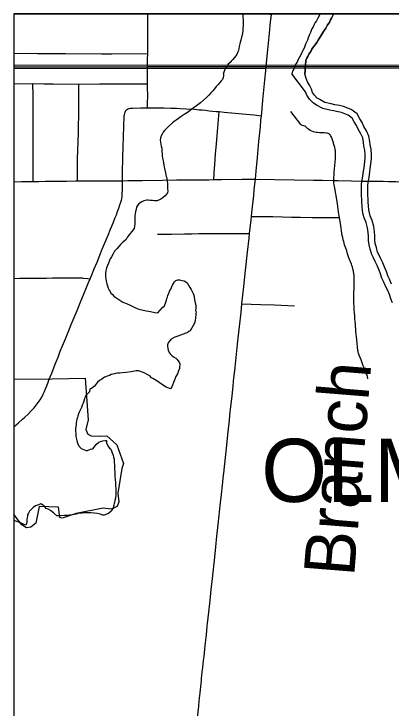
# Model space of a CAD drawing. Extents: x 0 to 34, y 0 to 23.3.
# Drawn here: x 2.1 to 2.665, y 19.859 to 20.9 of the extents above; entities that cross this region are included whole.
import ezdxf

# ---------------------------------------------------------------- set-up
doc = ezdxf.new("R2010")
doc.units = 0
for name, color, linetype in [('GM_X_City_Street', 7, 'Continuous'), ('GM_X_Corporation', 7, 'Continuous'), ('GM_X_Corporation_Text', 7, 'Continuous'), ('GM_X_County_Road', 7, 'Continuous'), ('GM_X_Major_River', 7, 'Continuous'), ('GM_X_Major_River_Text', 7, 'Continuous'), ('GM_X_Minor_River', 7, 'Continuous'), ('GM_X_Rail_Line', 7, 'Continuous'), ('GM_X_State_Route', 7, 'Continuous'), ('SH_Data', 7, 'Continuous')]:
    doc.layers.add(name, color=color, linetype=linetype)

msp = doc.modelspace()

# ---------------------------------------------------------------- linework, layer by layer
at = {"layer": 'GM_X_City_Street'}
msp.add_line((2.4859, 20.8984), (2.4861, 20.9), dxfattribs=at)
for points in [[(2.3003, 20.759), (2.3004, 20.7665), (2.3005, 20.7766), (2.3004, 20.7904), (2.3003, 20.795), (2.3002, 20.8014), (2.3003, 20.8205), (2.3004, 20.8317), (2.3005, 20.8404), (2.3006, 20.8583), (2.3008, 20.874), (2.3008, 20.9)], [(2.1, 20.8407), (2.1189, 20.8408), (2.1353, 20.8406), (2.155, 20.8404), (2.1775, 20.8403), (2.2312, 20.8402), (2.2467, 20.8402), (2.3005, 20.8404)], [(2.1, 20.7952), (2.1008, 20.7952), (2.1286, 20.7954), (2.1452, 20.7953), (2.1586, 20.7951), (2.1972, 20.7948), (2.2282, 20.795), (2.2397, 20.7949), (2.2939, 20.795), (2.3003, 20.795)], [(2.129, 20.6487), (2.1289, 20.6548), (2.1288, 20.7056), (2.1289, 20.7232), (2.1288, 20.7828), (2.1286, 20.7903), (2.1286, 20.7954)], [(2.1953, 20.6495), (2.1953, 20.6568), (2.1954, 20.6678), (2.1955, 20.6823), (2.1959, 20.6955), (2.1962, 20.7084), (2.1967, 20.7209), (2.197, 20.7336), (2.1971, 20.7458), (2.1972, 20.7948)], [(2.2626, 20.6498), (2.2627, 20.6617), (2.263, 20.6844), (2.2636, 20.7001), (2.2642, 20.7159), (2.2647, 20.7311), (2.2652, 20.746), (2.2654, 20.7479), (2.2655, 20.7488), (2.266, 20.7507), (2.2665, 20.7525), (2.2667, 20.7531), (2.267, 20.7536), (2.2672, 20.7541), (2.2675, 20.7546), (2.2679, 20.7551), (2.2683, 20.7555), (2.2687, 20.756), (2.2691, 20.7563), (2.2696, 20.7567), (2.2701, 20.757), (2.2706, 20.7573), (2.2711, 20.7575), (2.2729, 20.7581)], [(2.2729, 20.7581), (2.2749, 20.7585), (2.2757, 20.7586), (2.2778, 20.7587), (2.2901, 20.7589), (2.3003, 20.759)], [(2.3003, 20.759), (2.3144, 20.759), (2.3246, 20.7589), (2.3354, 20.7587), (2.3436, 20.7585), (2.349, 20.7583), (2.3587, 20.7577), (2.3707, 20.7569), (2.3776, 20.7563), (2.3821, 20.7559), (2.3874, 20.7554), (2.3926, 20.7548), (2.3978, 20.7543), (2.4031, 20.7538), (2.4078, 20.7535), (2.4153, 20.7527), (2.4426, 20.7501), (2.4594, 20.7484), (2.4709, 20.7473)], [(2.3998, 20.6515), (2.4, 20.66), (2.4001, 20.6616), (2.4012, 20.6742), (2.4023, 20.6897), (2.4035, 20.7053), (2.4052, 20.7234), (2.4078, 20.7535)], [(2.5793, 20.6502), (2.5794, 20.6524), (2.5795, 20.655), (2.5797, 20.658), (2.58, 20.6625), (2.5818, 20.6826), (2.5819, 20.6906), (2.5817, 20.6947), (2.5815, 20.6959), (2.5812, 20.6976), (2.5809, 20.6994), (2.5805, 20.7013), (2.5796, 20.7041), (2.5787, 20.7068), (2.5777, 20.7097), (2.5767, 20.7124), (2.5758, 20.7151), (2.5746, 20.7174), (2.5738, 20.7186), (2.5731, 20.7193), (2.5723, 20.72), (2.5707, 20.7207), (2.5696, 20.721), (2.5684, 20.7212), (2.5647, 20.7215), (2.561, 20.7217), (2.5578, 20.7218), (2.5548, 20.722), (2.5527, 20.7222), (2.5509, 20.7224), (2.5488, 20.7229), (2.5464, 20.7239), (2.5439, 20.7251), (2.5421, 20.7264), (2.5404, 20.7276), (2.5394, 20.7287), (2.5383, 20.7298), (2.5372, 20.7308), (2.536, 20.7315), (2.5345, 20.7321), (2.5326, 20.7326), (2.5311, 20.7332), (2.5298, 20.7342), (2.5149, 20.7535)], [(2.6305, 20.3525), (2.6296, 20.3561), (2.6286, 20.359), (2.6275, 20.3616), (2.6259, 20.3659), (2.6246, 20.3693), (2.6235, 20.3723), (2.6224, 20.3753), (2.6213, 20.3783), (2.6203, 20.3813), (2.6189, 20.3848), (2.6175, 20.3881), (2.617, 20.3895), (2.6165, 20.3909), (2.6161, 20.3923), (2.6158, 20.3937), (2.6155, 20.3952), (2.6149, 20.4005), (2.6143, 20.4058), (2.6138, 20.4112), (2.6125, 20.4241), (2.6122, 20.4277), (2.6119, 20.4313), (2.6117, 20.4349), (2.6114, 20.4385), (2.6111, 20.4428), (2.6107, 20.4472), (2.6103, 20.4516), (2.61, 20.4564), (2.6098, 20.4611), (2.6095, 20.4659), (2.6096, 20.4827), (2.6098, 20.4869), (2.6099, 20.4925), (2.6097, 20.5082), (2.6095, 20.5097), (2.6093, 20.5112), (2.6091, 20.5127), (2.6088, 20.5141), (2.6085, 20.5156), (2.6079, 20.5179), (2.6072, 20.5202), (2.6065, 20.5225), (2.6057, 20.5248), (2.6049, 20.527), (2.604, 20.5293), (2.6031, 20.5316), (2.6016, 20.5358), (2.6001, 20.5401), (2.5987, 20.5444), (2.5973, 20.5487), (2.5964, 20.5512), (2.5956, 20.5537), (2.5949, 20.5562), (2.5942, 20.5588), (2.5935, 20.5613), (2.5928, 20.5646), (2.5921, 20.5678), (2.5914, 20.5711), (2.5898, 20.582), (2.5878, 20.5945), (2.5871, 20.5991), (2.5847, 20.6149), (2.5828, 20.6276), (2.5825, 20.6296), (2.5809, 20.639), (2.5801, 20.6433), (2.5796, 20.6471), (2.5793, 20.6502)], [(2.4559, 20.596), (2.4879, 20.5959), (2.5025, 20.5956), (2.5161, 20.5953), (2.5294, 20.5951), (2.5467, 20.5947), (2.5619, 20.5945), (2.5815, 20.5944), (2.5878, 20.5945)], [(2.3151, 20.5696), (2.3362, 20.5698), (2.3555, 20.5702), (2.361, 20.5703), (2.3664, 20.5703), (2.3771, 20.5705), (2.3822, 20.5705), (2.3874, 20.5706), (2.4061, 20.5707), (2.4223, 20.5708), (2.44, 20.5707), (2.4531, 20.5706)], [(2.1, 20.5033), (2.1082, 20.5034), (2.149, 20.5037), (2.158, 20.504), (2.1702, 20.5041), (2.2021, 20.504), (2.2039, 20.5038), (2.2106, 20.5031), (2.2141, 20.5026)], [(2.4417, 20.4653), (2.4695, 20.4642), (2.4904, 20.4634), (2.5203, 20.4623)]]:
    msp.add_lwpolyline(points, dxfattribs=at)
at = {"layer": 'GM_X_Corporation'}
for points in [[(8.9, 20.9), (2.1, 20.9), (2.1, 19.138), (2.3, 19.1383), (2.4253, 19.1378), (2.6883, 19.1392), (2.9131, 19.14), (2.9286, 19.1404), (2.969, 19.1395), (3.0258, 19.14), (3.0823, 19.1395), (3.1396, 19.139), (3.196, 19.1392), (3.2523, 19.139), (3.6409, 19.14), (3.7645, 19.1388), (3.7626, 18.6108), (3.7612, 18.4843), (3.7576, 17.7551), (3.7547, 17.6732), (3.7485, 17.166), (3.7478, 16.9197), (3.7485, 16.4994)], [(2.7739, 20.9), (2.1, 20.9), (2.1, 20.352), (2.1575, 20.3525), (2.2069, 20.3537), (2.2113, 20.2912), (2.208, 20.2768), (2.211, 20.2699), (2.2159, 20.2674), (2.2285, 20.2668), (2.2393, 20.267), (2.254, 20.2537), (2.2642, 20.2259), (2.2617, 20.2184), (2.2556, 20.1813), (2.2571, 20.1681), (2.2547, 20.1614), (2.2459, 20.1571), (2.2337, 20.1585), (2.1933, 20.1505), (2.1725, 20.1436), (2.1687, 20.1448), (2.1667, 20.1604), (2.1379, 20.1614), (2.1328, 20.1361), (2.1255, 20.1303), (2.1191, 20.1294), (2.1119, 20.1336), (2.105, 20.1426), (2.1, 20.1499), (2.1, 19.1372)], [(3.24, 19.5642), (3.2332, 19.8741), (3.2706, 19.9035), (3.3683, 19.8715), (3.4294, 19.8715), (3.6335, 20.0273), (3.6542, 20.0517), (3.7593, 20.0539), (3.7601, 20.3057), (3.7633, 20.6348), (3.765, 20.8164), (3.7653, 20.9), (2.1, 20.9), (2.1, 19.138)]]:
    msp.add_lwpolyline(points, dxfattribs=at)
at = {"layer": 'GM_X_County_Road'}
msp.add_line((2.442, 20.652), (2.4618, 20.6522), dxfattribs=at)
for points in [[(2.1, 20.6483), (2.1112, 20.6485), (2.1239, 20.6486), (2.129, 20.6487), (2.1373, 20.6488), (2.1468, 20.649), (2.1603, 20.6492), (2.1791, 20.6493), (2.1921, 20.6495), (2.1953, 20.6495), (2.208, 20.6496), (2.2364, 20.6495), (2.2531, 20.6497), (2.2626, 20.6498), (2.2706, 20.6499), (2.2746, 20.65)], [(2.153, 20.3519), (2.1566, 20.3613), (2.1618, 20.3745), (2.1661, 20.3853), (2.1695, 20.3939), (2.1729, 20.4022), (2.1772, 20.4128), (2.1832, 20.4276), (2.1859, 20.4341), (2.1946, 20.4552), (2.2002, 20.4691), (2.2043, 20.4788), (2.2088, 20.4895), (2.2118, 20.4971), (2.2141, 20.5026), (2.2166, 20.5085), (2.2204, 20.5176), (2.2246, 20.5278), (2.2287, 20.538), (2.2324, 20.5472), (2.2368, 20.5577), (2.2411, 20.5679), (2.2448, 20.577), (2.2491, 20.5875), (2.2519, 20.5945), (2.2535, 20.5986), (2.2552, 20.6034), (2.257, 20.6084), (2.2589, 20.6135), (2.2602, 20.6176), (2.261, 20.6205), (2.2615, 20.6227), (2.262, 20.6259), (2.2624, 20.631), (2.2625, 20.6348), (2.2626, 20.6498)], [(2.2746, 20.65), (2.292, 20.6501), (2.3232, 20.6507), (2.3438, 20.6509), (2.3599, 20.6511), (2.3758, 20.6513), (2.383, 20.6513)], [(2.383, 20.6513), (2.3923, 20.6513), (2.3998, 20.6515), (2.4113, 20.6516), (2.442, 20.652)], [(2.4618, 20.6522), (2.549, 20.6507), (2.5623, 20.6505), (2.5793, 20.6502), (2.5861, 20.65), (2.6058, 20.6496), (2.6206, 20.6493), (2.6394, 20.6491), (2.6535, 20.6489), (2.6611, 20.6486), (2.6723, 20.6484), (2.6793, 20.6483)], [(2.1, 20.2808), (2.1067, 20.2865), (2.1131, 20.292), (2.1165, 20.2951), (2.121, 20.2994), (2.126, 20.3045), (2.1302, 20.3092), (2.1334, 20.3131), (2.1364, 20.3172), (2.1393, 20.3214), (2.1417, 20.3254), (2.1439, 20.3296), (2.1459, 20.3338), (2.1476, 20.3376), (2.1492, 20.3419), (2.1513, 20.3474), (2.153, 20.3519)]]:
    msp.add_lwpolyline(points, dxfattribs=at)
at = {"layer": 'GM_X_Major_River'}
for points in [[(2.5791, 20.9), (2.5787, 20.8993), (2.5772, 20.8963), (2.5757, 20.8936), (2.5742, 20.8909), (2.5727, 20.8871), (2.5701, 20.8833), (2.5674, 20.8784), (2.564, 20.8734), (2.561, 20.8685), (2.5583, 20.8647), (2.5561, 20.8605), (2.5538, 20.8571), (2.5512, 20.8536), (2.5489, 20.8506), (2.5466, 20.8471), (2.5447, 20.8437), (2.5421, 20.8395), (2.5402, 20.8361), (2.5387, 20.8334), (2.5379, 20.8315), (2.5376, 20.8293), (2.5372, 20.8274), (2.5368, 20.8251), (2.5365, 20.819), (2.5365, 20.8148), (2.5361, 20.8102)], [(2.5361, 20.8102), (2.5365, 20.8148), (2.5365, 20.819), (2.5368, 20.8251), (2.5372, 20.8274), (2.5376, 20.8293), (2.5379, 20.8315), (2.5387, 20.8334), (2.5402, 20.8361), (2.5421, 20.8395), (2.5447, 20.8437), (2.5466, 20.8471), (2.5489, 20.8506), (2.5512, 20.8536), (2.5538, 20.8571), (2.5561, 20.8605), (2.5583, 20.8647), (2.561, 20.8685), (2.564, 20.8734), (2.5674, 20.8784), (2.5701, 20.8833), (2.5727, 20.8871), (2.5742, 20.8909), (2.5757, 20.8936), (2.5772, 20.8963), (2.5787, 20.8993), (2.5791, 20.9)], [(2.5589, 20.9), (2.5578, 20.8981), (2.5556, 20.8935), (2.5533, 20.8897), (2.5514, 20.8871), (2.5499, 20.884)], [(2.5589, 20.9), (2.5578, 20.8981), (2.5556, 20.8935), (2.5533, 20.8897), (2.5514, 20.8871), (2.5499, 20.884)], [(2.5499, 20.884), (2.5484, 20.8806), (2.5465, 20.8776), (2.5454, 20.8749), (2.5443, 20.8718), (2.5431, 20.8692), (2.542, 20.8665), (2.5409, 20.8639), (2.5397, 20.8604), (2.5386, 20.8574), (2.5371, 20.8543), (2.536, 20.8513), (2.5348, 20.8486), (2.5329, 20.8448), (2.5314, 20.8418), (2.5299, 20.8387), (2.5254, 20.8304), (2.5243, 20.8277), (2.5227, 20.825), (2.5216, 20.8224), (2.5205, 20.8201), (2.5194, 20.817), (2.5182, 20.8151), (2.5165, 20.8101)], [(2.5499, 20.884), (2.5484, 20.8806), (2.5465, 20.8776), (2.5454, 20.8749), (2.5443, 20.8718), (2.5431, 20.8692), (2.542, 20.8665), (2.5409, 20.8639), (2.5397, 20.8604), (2.5386, 20.8574), (2.5371, 20.8543), (2.536, 20.8513), (2.5348, 20.8486), (2.5329, 20.8448), (2.5314, 20.8418), (2.5299, 20.8387), (2.5254, 20.8304), (2.5243, 20.8277), (2.5227, 20.825), (2.5216, 20.8224), (2.5205, 20.8201), (2.5194, 20.817), (2.5182, 20.8151), (2.5165, 20.8101)], [(2.6671, 20.4666), (2.6649, 20.4727), (2.6628, 20.4792), (2.6602, 20.485), (2.6573, 20.4904), (2.654, 20.4984), (2.6514, 20.5037), (2.6493, 20.5102), (2.6471, 20.5156), (2.6441, 20.5225), (2.6412, 20.5286), (2.639, 20.534), (2.6361, 20.5389), (2.6339, 20.5473), (2.6322, 20.5538), (2.6315, 20.5603), (2.6312, 20.5668), (2.6309, 20.5721), (2.6299, 20.5793), (2.6278, 20.587), (2.6249, 20.5942), (2.6234, 20.5992), (2.6224, 20.6045), (2.6217, 20.6114), (2.6215, 20.6171), (2.6212, 20.622), (2.6209, 20.6273), (2.621, 20.633), (2.6207, 20.6391), (2.6208, 20.6444), (2.622, 20.6509), (2.6229, 20.6566), (2.6238, 20.6642), (2.6246, 20.6691), (2.6264, 20.6835), (2.6265, 20.6884), (2.6258, 20.6957), (2.6244, 20.7018), (2.6237, 20.7075), (2.6227, 20.714), (2.6198, 20.7201), (2.6157, 20.727), (2.6132, 20.7327), (2.6098, 20.7381), (2.6069, 20.7438), (2.6009, 20.7481), (2.5911, 20.7521), (2.5858, 20.7533), (2.579, 20.7545), (2.5733, 20.7558), (2.5628, 20.7582), (2.5534, 20.7633), (2.5485, 20.7664), (2.5429, 20.7722), (2.5388, 20.778), (2.537, 20.7833), (2.5165, 20.8101)], [(2.6658, 20.4944), (2.6627, 20.5022), (2.6602, 20.5073), (2.6581, 20.5135), (2.6558, 20.5192), (2.6528, 20.5264), (2.6499, 20.5324), (2.6475, 20.5382), (2.6449, 20.5426), (2.6431, 20.5498), (2.6415, 20.5556), (2.641, 20.561), (2.6407, 20.5672), (2.6404, 20.573), (2.6392, 20.5813), (2.6368, 20.59), (2.6338, 20.5973), (2.6327, 20.6014), (2.6318, 20.6059), (2.6312, 20.612), (2.6309, 20.6176), (2.6306, 20.6226), (2.6304, 20.6275), (2.6304, 20.6332), (2.6302, 20.6393), (2.6302, 20.6435), (2.6314, 20.6493), (2.6323, 20.6553), (2.6331, 20.6628), (2.634, 20.6677), (2.6358, 20.6828), (2.6359, 20.6888), (2.6352, 20.6972), (2.6337, 20.7034), (2.6331, 20.7088), (2.6318, 20.7168), (2.6281, 20.7245), (2.6242, 20.7313), (2.6216, 20.7372), (2.6181, 20.7428), (2.6143, 20.7502), (2.6055, 20.7565), (2.594, 20.7611), (2.5877, 20.7626), (2.5809, 20.7638), (2.5754, 20.765), (2.5661, 20.7672), (2.5582, 20.7715), (2.5545, 20.7738), (2.5502, 20.7783), (2.5474, 20.7823), (2.5458, 20.7869), (2.5429, 20.793), (2.5401, 20.7981), (2.538, 20.8032), (2.5361, 20.8102)]]:
    msp.add_lwpolyline(points, dxfattribs=at)
at = {"layer": 'GM_X_Minor_River'}
for points in [[(2.4429, 20.9), (2.4431, 20.8989), (2.4431, 20.8951), (2.4435, 20.8909), (2.4435, 20.8863), (2.4435, 20.8818), (2.4431, 20.8784), (2.4431, 20.8753), (2.4424, 20.87), (2.4409, 20.8651), (2.4402, 20.8605), (2.439, 20.8574), (2.4383, 20.8548), (2.4379, 20.8529), (2.4375, 20.851), (2.4372, 20.8479), (2.4364, 20.8449), (2.4357, 20.843), (2.4338, 20.8392), (2.4323, 20.8369), (2.4307, 20.8346), (2.4277, 20.8312), (2.4258, 20.8289), (2.4239, 20.827), (2.4209, 20.8243), (2.4202, 20.8217), (2.4183, 20.8198), (2.4164, 20.8179), (2.4138, 20.8095)], [(2.4141, 20.8095), (2.4141, 20.8067), (2.4138, 20.8048), (2.4127, 20.8014), (2.4104, 20.7995), (2.4086, 20.7972), (2.4063, 20.7941), (2.4033, 20.791), (2.4007, 20.7875), (2.3981, 20.7848), (2.3955, 20.7821), (2.3921, 20.7783), (2.3884, 20.7744), (2.3839, 20.7706), (2.3794, 20.7667), (2.3734, 20.7621), (2.3685, 20.7586), (2.3599, 20.752), (2.355, 20.7493), (2.3508, 20.7462), (2.3467, 20.7431), (2.3429, 20.7407), (2.3403, 20.7384), (2.3377, 20.7365), (2.3309, 20.7299), (2.3287, 20.728), (2.3257, 20.7249), (2.3238, 20.7226), (2.322, 20.7195), (2.3201, 20.7161), (2.3198, 20.7134), (2.3191, 20.7107), (2.3199, 20.7077), (2.3203, 20.7047), (2.3207, 20.7016), (2.3215, 20.6986), (2.3215, 20.6959), (2.3216, 20.6933), (2.322, 20.6906), (2.3224, 20.6872), (2.3229, 20.6838), (2.3237, 20.6796), (2.3241, 20.6766), (2.3245, 20.6732), (2.325, 20.6701), (2.3258, 20.6679), (2.327, 20.6614), (2.3278, 20.6584), (2.3282, 20.6561), (2.3294, 20.6539), (2.3294, 20.652), (2.3298, 20.6489), (2.3303, 20.6455), (2.3303, 20.6432), (2.3303, 20.641), (2.3304, 20.6375), (2.3308, 20.6345), (2.3301, 20.6318), (2.3271, 20.6276), (2.3234, 20.6241), (2.3203, 20.6222), (2.3147, 20.6198), (2.3105, 20.6194), (2.3078, 20.6201), (2.304, 20.62), (2.3014, 20.6204), (2.2991, 20.6207), (2.2968, 20.6203), (2.2946, 20.6195), (2.2915, 20.6183), (2.2893, 20.6168), (2.287, 20.6149), (2.2852, 20.6126), (2.2837, 20.6099), (2.283, 20.6068), (2.2822, 20.6038), (2.2815, 20.6003), (2.2812, 20.5973), (2.2812, 20.595), (2.2813, 20.5927), (2.2813, 20.5905), (2.2813, 20.5874), (2.2814, 20.5848), (2.2807, 20.5817), (2.28, 20.5779), (2.2766, 20.5737), (2.274, 20.5706), (2.2725, 20.5687), (2.2703, 20.5656), (2.268, 20.5618), (2.2654, 20.5591), (2.2624, 20.5567), (2.2598, 20.554), (2.2572, 20.5513), (2.2542, 20.5475), (2.2508, 20.544), (2.2486, 20.5402), (2.2464, 20.5356), (2.2442, 20.5325), (2.2434, 20.5299), (2.2416, 20.526)], [(2.2416, 20.526), (2.2387, 20.5191), (2.2372, 20.5123), (2.2373, 20.5092), (2.2373, 20.5058), (2.2378, 20.5028), (2.2382, 20.499), (2.2394, 20.4952), (2.2402, 20.4922), (2.2414, 20.4888), (2.2426, 20.4857), (2.2441, 20.4835), (2.2453, 20.4809), (2.2472, 20.4794), (2.2503, 20.476), (2.2541, 20.4734), (2.2587, 20.4704), (2.2633, 20.4678), (2.2687, 20.4656), (2.274, 20.463), (2.2802, 20.4601), (2.2859, 20.4575), (2.2916, 20.4561), (2.2981, 20.4546), (2.3015, 20.4539), (2.3046, 20.4536), (2.3114, 20.4522), (2.3156, 20.4518), (2.3227, 20.4596), (2.3257, 20.4623), (2.3275, 20.4676), (2.3286, 20.4707), (2.3293, 20.473), (2.3301, 20.4752), (2.3308, 20.4779), (2.3326, 20.4817), (2.3334, 20.484), (2.3345, 20.4863), (2.3363, 20.4898), (2.3378, 20.4932), (2.3393, 20.4955), (2.3407, 20.4982), (2.3426, 20.5001), (2.3456, 20.5009), (2.3479, 20.501), (2.3517, 20.5003), (2.3552, 20.4996), (2.3578, 20.4981), (2.3598, 20.4966), (2.3617, 20.4932), (2.3637, 20.4898), (2.3656, 20.4868), (2.3672, 20.4834), (2.3684, 20.4804), (2.3695, 20.4781), (2.3699, 20.4758), (2.3708, 20.4709), (2.3716, 20.4667), (2.3724, 20.4629), (2.3725, 20.4584), (2.3721, 20.4553), (2.3729, 20.4531), (2.3726, 20.45), (2.3726, 20.4477), (2.3723, 20.4455), (2.3719, 20.4432), (2.3716, 20.4409), (2.3709, 20.4378), (2.3701, 20.4352), (2.3642, 20.4244), (2.3623, 20.4236), (2.3597, 20.4217), (2.3578, 20.4209), (2.3537, 20.4197), (2.3495, 20.4181), (2.3454, 20.4166), (2.3412, 20.415), (2.3389, 20.4142), (2.3359, 20.4119), (2.3326, 20.4084), (2.3311, 20.4065), (2.33, 20.4034), (2.33, 20.4011), (2.3312, 20.3958), (2.3328, 20.392), (2.3343, 20.3902), (2.3367, 20.3875), (2.3393, 20.3857), (2.3424, 20.3834), (2.3443, 20.382), (2.3455, 20.3801), (2.3474, 20.3774), (2.3486, 20.3752), (2.3486, 20.3733), (2.3483, 20.371), (2.348, 20.3683), (2.3465, 20.3645), (2.345, 20.3599), (2.3428, 20.3561), (2.341, 20.3523), (2.3399, 20.3496)], [(2.3399, 20.3496), (2.3366, 20.3408), (2.3347, 20.3377), (2.3282, 20.3399), (2.321, 20.3447), (2.314, 20.3496), (2.3094, 20.3526), (2.3064, 20.354), (2.3037, 20.357), (2.2999, 20.3593), (2.296, 20.3611), (2.2914, 20.3629), (2.2865, 20.3644), (2.2831, 20.3647), (2.2755, 20.3631), (2.2683, 20.3622), (2.2626, 20.3618), (2.2584, 20.3613), (2.255, 20.3609), (2.2524, 20.3605), (2.2505, 20.3601), (2.2455, 20.3589), (2.2433, 20.3577), (2.2399, 20.3565), (2.2376, 20.3557), (2.2357, 20.3549), (2.232, 20.3522), (2.2301, 20.351), (2.2282, 20.3499), (2.2252, 20.3475), (2.2207, 20.3418), (2.2162, 20.3383), (2.214, 20.3379), (2.2133, 20.3333), (2.2095, 20.3294), (2.2076, 20.3275), (2.2062, 20.3248), (2.2058, 20.3229), (2.2047, 20.3191), (2.204, 20.3164), (2.2025, 20.313), (2.2011, 20.3099), (2.1992, 20.3057), (2.1978, 20.3027), (2.197, 20.3), (2.1959, 20.2969), (2.1952, 20.2946), (2.1945, 20.2924), (2.1938, 20.2893), (2.1934, 20.2866), (2.1931, 20.284), (2.1928, 20.2809), (2.1924, 20.2783), (2.1925, 20.2741), (2.1929, 20.2703), (2.193, 20.2661), (2.1938, 20.2623), (2.1942, 20.26), (2.195, 20.2578), (2.197, 20.2525), (2.2008, 20.2484), (2.2035, 20.2473), (2.2081, 20.2454), (2.2104, 20.2451), (2.2149, 20.247), (2.2183, 20.2475), (2.2235, 20.254), (2.2273, 20.2579), (2.2299, 20.2587), (2.2333, 20.2595), (2.2367, 20.2603), (2.2386, 20.2603), (2.2387, 20.2569), (2.241, 20.2524), (2.2434, 20.2486), (2.2453, 20.2471), (2.2461, 20.2448), (2.2472, 20.2418), (2.2488, 20.238), (2.2492, 20.235), (2.2501, 20.232), (2.2501, 20.2282), (2.2506, 20.2232), (2.2506, 20.2179), (2.2511, 20.2122), (2.2512, 20.2069), (2.2516, 20.2016), (2.2521, 20.197), (2.2521, 20.1929), (2.2526, 20.1879), (2.2527, 20.178), (2.252, 20.1739), (2.2513, 20.17), (2.2506, 20.1674), (2.2503, 20.1655), (2.2499, 20.1636), (2.2488, 20.159), (2.247, 20.1559), (2.2459, 20.154), (2.2417, 20.1505), (2.2353, 20.1481)], [(2.2353, 20.1481), (2.2334, 20.1481), (2.2292, 20.1496), (2.2246, 20.1507), (2.2201, 20.1513), (2.2155, 20.1517), (2.211, 20.1516), (2.2075, 20.1515), (2.2056, 20.1515), (2.203, 20.1511), (2.1996, 20.151), (2.1973, 20.151), (2.1931, 20.1498), (2.1871, 20.1486), (2.1787, 20.1477), (2.1757, 20.1477), (2.1692, 20.1472), (2.1643, 20.1471), (2.1593, 20.1516), (2.1547, 20.155), (2.1513, 20.1572), (2.1486, 20.1583), (2.147, 20.1602), (2.1447, 20.1628), (2.1428, 20.1639), (2.1405, 20.165), (2.1371, 20.1638), (2.1326, 20.1622), (2.1288, 20.1595), (2.1258, 20.1568), (2.1236, 20.1541), (2.1221, 20.1511), (2.1206, 20.1488), (2.1203, 20.1469), (2.1199, 20.1446), (2.1196, 20.1419), (2.1196, 20.14), (2.1192, 20.1381), (2.1189, 20.1358), (2.1178, 20.1331), (2.1083, 20.1372), (2.1029, 20.1394), (2.1, 20.14)]]:
    msp.add_lwpolyline(points, dxfattribs=at)
at = {"layer": 'GM_X_Rail_Line'}
for points in [[(2.1, 20.823), (2.3002, 20.8234), (2.478, 20.8232), (2.7367, 20.8236), (3.595, 20.8256), (3.863, 20.826)], [(2.1, 20.8207), (2.3002, 20.8211), (2.478, 20.8209), (2.7367, 20.8212), (3.595, 20.8233), (3.863, 20.8236)], [(2.1, 20.8184), (2.3002, 20.8187), (2.478, 20.8186), (2.7367, 20.8189), (3.595, 20.8209), (3.863, 20.8213)]]:
    msp.add_lwpolyline(points, dxfattribs=at)
at = {"layer": 'GM_X_State_Route'}
for points in [[(2.4845, 20.8878), (2.4848, 20.8909), (2.4859, 20.8984), (2.4774, 20.9)], [(2.4702, 20.7404), (2.4709, 20.7473), (2.4713, 20.7517), (2.4732, 20.7708), (2.4762, 20.8007), (2.4775, 20.8147), (2.4785, 20.8264), (2.4804, 20.846), (2.4829, 20.8712), (2.4845, 20.8878)], [(2.4618, 20.6522), (2.4631, 20.6643), (2.4651, 20.6846), (2.4672, 20.7085), (2.4693, 20.7305), (2.4702, 20.7404)], [(2.4565, 20.6019), (2.4575, 20.6106), (2.4593, 20.6276), (2.4602, 20.6367), (2.4618, 20.6522)], [(2.4403, 20.4522), (2.4417, 20.4653), (2.4446, 20.4913), (2.4471, 20.515), (2.4501, 20.5425), (2.4523, 20.5637), (2.4531, 20.5706), (2.4554, 20.5912), (2.4559, 20.596), (2.4565, 20.6019)], [(2.3898, 19.9819), (2.3902, 19.9859), (2.3919, 20.0025), (2.3939, 20.0204), (2.3957, 20.0369), (2.3975, 20.0534), (2.4009, 20.085), (2.4026, 20.1006), (2.4043, 20.1168), (2.4062, 20.134), (2.4076, 20.148), (2.4082, 20.1534), (2.4097, 20.1671), (2.4105, 20.1749), (2.413, 20.1975), (2.4137, 20.2043), (2.4144, 20.211), (2.4185, 20.2486), (2.4211, 20.273), (2.423, 20.2909), (2.4243, 20.3036), (2.4246, 20.3065), (2.4269, 20.3274), (2.4279, 20.3368), (2.4284, 20.3411), (2.4292, 20.3491), (2.4314, 20.3698), (2.4352, 20.4047), (2.438, 20.431), (2.4403, 20.4522)], [(2.3736, 19.8321), (2.3769, 19.8616), (2.3777, 19.8696), (2.379, 19.8818), (2.3805, 19.8955), (2.381, 19.9006), (2.3813, 19.9036), (2.3827, 19.9166), (2.383, 19.9195), (2.3842, 19.9302), (2.3849, 19.9362), (2.3866, 19.9529), (2.3884, 19.9689), (2.3898, 19.9819)]]:
    msp.add_lwpolyline(points, dxfattribs=at)
at = {"layer": 'SH_Data'}
for q in [(2.1, 14.1), (8.9, 20.9)]:
    msp.add_line((2.1, 20.9), q, dxfattribs=at)

# ---------------------------------------------------------------- texts
at = {"layer": 'GM_X_Corporation_Text'}
msp.add_text('OLMSTED FALLS', height=0.094697, rotation=0, dxfattribs=at).set_placement((2.4707, 20.168))
at = {"layer": 'GM_X_Major_River_Text'}
msp.add_text('Branch', height=0.0758, rotation=85.3791, dxfattribs=at).set_placement((2.6097, 20.055))

doc.saveas('drawing.dxf')
